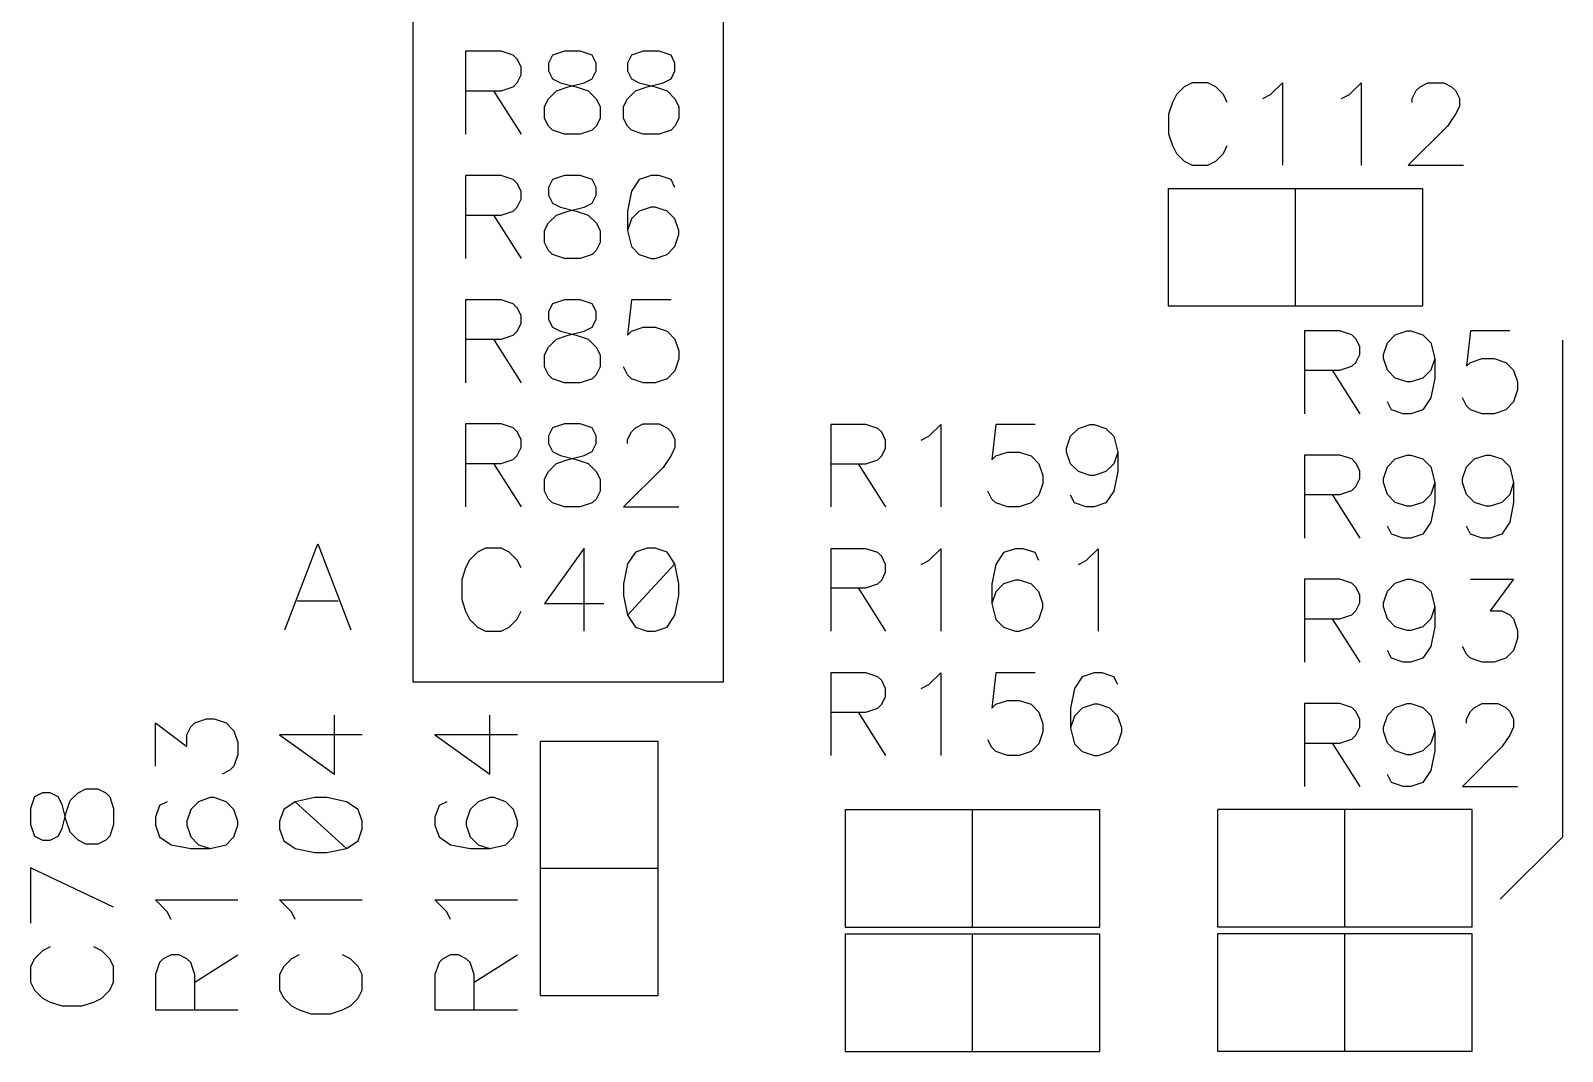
# Model space of a CAD drawing. Extents: x 295 to 953, y 10 to 290.
# Drawn here: x 707.57 to 738.88, y 213.58 to 234.44 of the extents above; entities that cross this region are included whole.
import ezdxf

# ---------------------------------------------------------------- set-up
doc = ezdxf.new("R2010")
doc.units = 0
doc.header["$LTSCALE"] = 5
doc.header["$MEASUREMENT"] = 0
doc.layers.add('130409_DV-DPH-A6_BSK', color=2, linetype='CONTINUOUS')

msp = doc.modelspace()

# ---------------------------------------------------------------- linework, layer by layer
at = {"layer": '130409_DV-DPH-A6_BSK', "color": 7}
for p, q in [((715.387, 237.64), (715.387, 221.13)), ((721.737, 221.13), (721.737, 237.64)), ((717.191, 234.023), (716.464, 234.023)), ((716.464, 234.023), (716.464, 232.326)), ((717.434, 233.942), (717.191, 234.023)), ((717.516, 233.86), (717.434, 233.942)), ((718.242, 233.942), (718.161, 233.779)), ((718.486, 234.023), (718.242, 233.942)), ((718.806, 234.023), (718.486, 234.023)), ((719.05, 233.942), (718.806, 234.023)), ((719.131, 233.779), (719.05, 233.942)), ((719.858, 233.942), (719.776, 233.779)), ((720.096, 234.023), (719.858, 233.942)), ((720.421, 234.023), (720.096, 234.023)), ((720.665, 233.942), (720.421, 234.023)), ((720.741, 233.779), (720.665, 233.942)), ((717.597, 233.703), (717.516, 233.86)), ((717.597, 233.54), (717.597, 233.703)), ((718.161, 233.779), (718.161, 233.622)), ((718.161, 233.622), (718.242, 233.459)), ((719.05, 233.459), (719.131, 233.622)), ((719.131, 233.622), (719.131, 233.779)), ((719.776, 233.779), (719.776, 233.622)), ((719.776, 233.622), (719.858, 233.459)), ((720.665, 233.459), (720.741, 233.622)), ((720.741, 233.622), (720.741, 233.779)), ((717.191, 233.215), (717.434, 233.297)), ((717.434, 233.297), (717.516, 233.378)), ((717.516, 233.378), (717.597, 233.54)), ((718.242, 233.459), (718.405, 233.378)), ((718.323, 233.215), (718.562, 233.297)), ((718.405, 233.378), (718.725, 233.297)), ((718.562, 233.297), (718.887, 233.378)), ((718.725, 233.297), (718.969, 233.215)), ((718.887, 233.378), (719.05, 233.459)), ((719.858, 233.459), (720.015, 233.378)), ((719.939, 233.215), (720.178, 233.297)), ((720.015, 233.378), (720.34, 233.297)), ((720.178, 233.297), (720.503, 233.378)), ((720.34, 233.297), (720.584, 233.215)), ((720.503, 233.378), (720.665, 233.459)), ((731.15, 233.297), (730.993, 233.139)), ((731.313, 233.378), (731.15, 233.297)), ((731.633, 233.378), (731.313, 233.378)), ((731.796, 233.297), (731.633, 233.378)), ((731.958, 233.139), (731.796, 233.297)), ((732.918, 233.139), (733.162, 233.378)), ((733.162, 233.378), (733.162, 231.691)), ((734.529, 233.139), (734.767, 233.378)), ((734.767, 233.378), (734.767, 231.691)), ((735.895, 233.22), (735.976, 233.297)), ((735.976, 233.297), (736.134, 233.378)), ((736.134, 233.378), (736.459, 233.378)), ((736.459, 233.378), (736.616, 233.297)), ((736.616, 233.297), (736.698, 233.22)), ((716.464, 233.215), (717.191, 233.215)), ((717.033, 233.215), (717.597, 232.326)), ((718.08, 232.895), (718.161, 233.053)), ((718.161, 233.053), (718.323, 233.215)), ((718.969, 233.215), (719.131, 233.053)), ((719.131, 233.053), (719.212, 232.895)), ((719.695, 232.895), (719.776, 233.053)), ((719.776, 233.053), (719.939, 233.215)), ((720.584, 233.215), (720.741, 233.053)), ((720.741, 233.053), (720.823, 232.895)), ((730.912, 232.977), (730.83, 232.738)), ((730.993, 233.139), (730.912, 232.977)), ((732.034, 232.977), (731.958, 233.139)), ((732.761, 233.058), (732.918, 233.139)), ((734.366, 233.058), (734.529, 233.139)), ((735.814, 233.058), (735.895, 233.22)), ((735.814, 232.977), (735.814, 233.058)), ((736.698, 233.22), (736.779, 233.058)), ((736.779, 233.058), (736.779, 232.895)), ((718.08, 232.651), (718.08, 232.895)), ((718.161, 232.489), (718.08, 232.651)), ((719.212, 232.651), (719.131, 232.489)), ((719.212, 232.895), (719.212, 232.651)), ((719.695, 232.651), (719.695, 232.895)), ((719.776, 232.489), (719.695, 232.651)), ((720.823, 232.651), (720.741, 232.489)), ((720.823, 232.895), (720.823, 232.651)), ((730.83, 232.738), (730.83, 232.336)), ((736.698, 232.738), (736.535, 232.494)), ((736.779, 232.895), (736.698, 232.738)), ((718.242, 232.408), (718.161, 232.489)), ((718.486, 232.326), (718.242, 232.408)), ((718.806, 232.326), (718.486, 232.326)), ((719.05, 232.408), (718.806, 232.326)), ((719.131, 232.489), (719.05, 232.408)), ((719.858, 232.408), (719.776, 232.489)), ((720.096, 232.326), (719.858, 232.408)), ((720.421, 232.326), (720.096, 232.326)), ((720.665, 232.408), (720.421, 232.326)), ((720.741, 232.489), (720.665, 232.408)), ((730.83, 232.336), (730.912, 232.093)), ((736.535, 232.494), (735.733, 231.691)), ((730.912, 232.093), (730.993, 231.93)), ((731.958, 231.93), (732.034, 232.093)), ((730.993, 231.93), (731.15, 231.773)), ((731.15, 231.773), (731.313, 231.691)), ((731.313, 231.691), (731.633, 231.691)), ((731.633, 231.691), (731.796, 231.773)), ((731.796, 231.773), (731.958, 231.93)), ((735.733, 231.691), (736.86, 231.691)), ((717.191, 231.483), (716.464, 231.483)), ((716.464, 231.483), (716.464, 229.786)), ((717.434, 231.402), (717.191, 231.483)), ((717.516, 231.32), (717.434, 231.402)), ((718.242, 231.402), (718.161, 231.239)), ((718.486, 231.483), (718.242, 231.402)), ((718.806, 231.483), (718.486, 231.483)), ((719.05, 231.402), (718.806, 231.483)), ((719.131, 231.239), (719.05, 231.402)), ((720.015, 231.402), (719.858, 231.163)), ((720.259, 231.483), (720.015, 231.402)), ((720.421, 231.483), (720.259, 231.483)), ((720.665, 231.402), (720.421, 231.483)), ((720.741, 231.239), (720.665, 231.402)), ((717.597, 231.163), (717.516, 231.32)), ((717.597, 231), (717.597, 231.163)), ((718.161, 231.239), (718.161, 231.082)), ((718.161, 231.082), (718.242, 230.919)), ((719.05, 230.919), (719.131, 231.082)), ((719.131, 231.082), (719.131, 231.239)), ((719.858, 231.163), (719.776, 230.757)), ((730.825, 231.219), (736.022, 231.219)), ((730.825, 231.219), (730.825, 228.816)), ((733.421, 231.219), (733.421, 228.816)), ((736.022, 231.219), (736.022, 228.816)), ((717.191, 230.675), (717.434, 230.757)), ((717.434, 230.757), (717.516, 230.838)), ((717.516, 230.838), (717.597, 231)), ((718.242, 230.919), (718.405, 230.838)), ((718.323, 230.675), (718.562, 230.757)), ((718.405, 230.838), (718.725, 230.757)), ((718.562, 230.757), (718.887, 230.838)), ((718.725, 230.757), (718.969, 230.675)), ((718.887, 230.838), (719.05, 230.919)), ((719.776, 230.757), (719.776, 230.355)), ((720.015, 230.757), (719.858, 230.594)), ((720.259, 230.838), (720.015, 230.757)), ((720.34, 230.838), (720.259, 230.838)), ((720.584, 230.757), (720.34, 230.838)), ((720.741, 230.594), (720.584, 230.757)), ((716.464, 230.675), (717.191, 230.675)), ((717.033, 230.675), (717.597, 229.786)), ((718.08, 230.355), (718.161, 230.513)), ((718.161, 230.513), (718.323, 230.675)), ((718.969, 230.675), (719.131, 230.513)), ((719.131, 230.513), (719.212, 230.355)), ((719.858, 230.594), (719.776, 230.355)), ((720.823, 230.355), (720.741, 230.594)), ((718.08, 230.111), (718.08, 230.355)), ((719.212, 230.355), (719.212, 230.111)), ((719.776, 230.355), (719.858, 230.03)), ((720.741, 230.03), (720.823, 230.274)), ((720.823, 230.274), (720.823, 230.355)), ((718.161, 229.949), (718.08, 230.111)), ((718.242, 229.868), (718.161, 229.949)), ((718.486, 229.786), (718.242, 229.868)), ((719.05, 229.868), (718.806, 229.786)), ((719.131, 229.949), (719.05, 229.868)), ((719.212, 230.111), (719.131, 229.949)), ((719.858, 230.03), (720.015, 229.868)), ((720.015, 229.868), (720.259, 229.786)), ((720.34, 229.786), (720.584, 229.868)), ((720.584, 229.868), (720.741, 230.03)), ((718.806, 229.786), (718.486, 229.786)), ((720.259, 229.786), (720.34, 229.786)), ((717.191, 228.943), (716.464, 228.943)), ((716.464, 228.943), (716.464, 227.246)), ((717.434, 228.862), (717.191, 228.943)), ((718.486, 228.943), (718.242, 228.862)), ((718.806, 228.943), (718.486, 228.943)), ((719.05, 228.862), (718.806, 228.943)), ((719.858, 228.943), (719.776, 228.217)), ((720.665, 228.943), (719.858, 228.943)), ((717.516, 228.78), (717.434, 228.862)), ((717.597, 228.623), (717.516, 228.78)), ((717.597, 228.46), (717.597, 228.623)), ((718.242, 228.862), (718.161, 228.699)), ((718.161, 228.699), (718.161, 228.542)), ((719.131, 228.699), (719.05, 228.862)), ((719.131, 228.542), (719.131, 228.699)), ((730.825, 228.816), (736.022, 228.816)), ((717.434, 228.217), (717.516, 228.298)), ((717.516, 228.298), (717.597, 228.46)), ((718.161, 228.542), (718.242, 228.379)), ((718.242, 228.379), (718.405, 228.298)), ((718.405, 228.298), (718.725, 228.217)), ((718.562, 228.217), (718.887, 228.298)), ((718.887, 228.298), (719.05, 228.379)), ((719.05, 228.379), (719.131, 228.542)), ((719.776, 228.217), (719.858, 228.298)), ((719.858, 228.298), (720.096, 228.379)), ((720.096, 228.379), (720.34, 228.379)), ((720.34, 228.379), (720.584, 228.298)), ((720.584, 228.298), (720.741, 228.135)), ((734.336, 228.308), (733.609, 228.308)), ((733.609, 228.308), (733.609, 226.611)), ((734.579, 228.227), (734.336, 228.308)), ((735.468, 228.227), (735.707, 228.308)), ((735.707, 228.308), (735.788, 228.308)), ((735.788, 228.308), (736.032, 228.227)), ((737.003, 228.308), (736.921, 227.582)), ((737.81, 228.308), (737.003, 228.308)), ((716.464, 228.135), (717.191, 228.135)), ((717.033, 228.135), (717.597, 227.246)), ((717.191, 228.135), (717.434, 228.217)), ((718.08, 227.815), (718.161, 227.973)), ((718.161, 227.973), (718.323, 228.135)), ((718.323, 228.135), (718.562, 228.217)), ((718.725, 228.217), (718.969, 228.135)), ((718.969, 228.135), (719.131, 227.973)), ((719.131, 227.973), (719.212, 227.815)), ((720.741, 228.135), (720.823, 227.897)), ((734.661, 228.145), (734.579, 228.227)), ((734.742, 227.988), (734.661, 228.145)), ((734.742, 227.825), (734.742, 227.988)), ((735.225, 227.825), (735.306, 228.064)), ((735.306, 228.064), (735.468, 228.227)), ((736.032, 228.227), (736.195, 228.064)), ((736.195, 228.064), (736.276, 227.744)), ((738.882, 228.115), (738.882, 217.955)), ((718.08, 227.571), (718.08, 227.815)), ((719.212, 227.815), (719.212, 227.571)), ((720.823, 227.734), (720.741, 227.49)), ((720.823, 227.897), (720.823, 227.734)), ((734.579, 227.582), (734.661, 227.663)), ((734.661, 227.663), (734.742, 227.825)), ((735.225, 227.744), (735.225, 227.825)), ((735.306, 227.5), (735.225, 227.744)), ((736.276, 227.744), (736.195, 227.5)), ((736.276, 227.744), (736.276, 227.338)), ((736.921, 227.582), (737.003, 227.663)), ((737.003, 227.663), (737.241, 227.744)), ((737.241, 227.744), (737.485, 227.744)), ((737.485, 227.744), (737.729, 227.663)), ((737.729, 227.663), (737.886, 227.5)), ((718.161, 227.409), (718.08, 227.571)), ((718.242, 227.328), (718.161, 227.409)), ((718.486, 227.246), (718.242, 227.328)), ((719.05, 227.328), (718.806, 227.246)), ((719.131, 227.409), (719.05, 227.328)), ((719.212, 227.571), (719.131, 227.409)), ((719.776, 227.409), (719.695, 227.571)), ((719.858, 227.328), (719.776, 227.409)), ((720.096, 227.246), (719.858, 227.328)), ((720.584, 227.328), (720.34, 227.246)), ((720.741, 227.49), (720.584, 227.328)), ((733.609, 227.5), (734.336, 227.5)), ((734.178, 227.5), (734.742, 226.611)), ((734.336, 227.5), (734.579, 227.582)), ((735.468, 227.338), (735.306, 227.5)), ((735.707, 227.262), (735.468, 227.338)), ((736.032, 227.338), (735.788, 227.262)), ((736.195, 227.5), (736.032, 227.338)), ((736.276, 227.338), (736.195, 226.936)), ((737.886, 227.5), (737.968, 227.262)), ((718.806, 227.246), (718.486, 227.246)), ((720.34, 227.246), (720.096, 227.246)), ((735.788, 227.262), (735.707, 227.262)), ((737.968, 227.099), (737.886, 226.855)), ((737.968, 227.262), (737.968, 227.099)), ((735.387, 226.693), (735.306, 226.855)), ((735.631, 226.611), (735.387, 226.693)), ((736.032, 226.693), (735.788, 226.611)), ((736.195, 226.936), (736.032, 226.693)), ((736.921, 226.774), (736.84, 226.936)), ((737.003, 226.693), (736.921, 226.774)), ((737.241, 226.611), (737.003, 226.693)), ((737.729, 226.693), (737.485, 226.611)), ((737.886, 226.855), (737.729, 226.693)), ((717.191, 226.403), (716.464, 226.403)), ((716.464, 226.403), (716.464, 224.706)), ((717.434, 226.322), (717.191, 226.403)), ((718.486, 226.403), (718.242, 226.322)), ((718.806, 226.403), (718.486, 226.403)), ((719.05, 226.322), (718.806, 226.403)), ((719.939, 226.322), (720.096, 226.403)), ((720.096, 226.403), (720.421, 226.403)), ((720.421, 226.403), (720.584, 226.322)), ((724.648, 226.393), (723.927, 226.393)), ((723.927, 226.393), (723.927, 224.706)), ((724.892, 226.312), (724.648, 226.393)), ((725.933, 226.154), (726.177, 226.393)), ((726.177, 226.393), (726.177, 224.706)), ((727.3, 226.393), (727.224, 225.672)), ((728.107, 226.393), (727.3, 226.393)), ((728.991, 226.312), (729.23, 226.393)), ((729.23, 226.393), (729.311, 226.393)), ((729.311, 226.393), (729.55, 226.312)), ((735.788, 226.611), (735.631, 226.611)), ((737.485, 226.611), (737.241, 226.611)), ((717.516, 226.24), (717.434, 226.322)), ((717.597, 226.083), (717.516, 226.24)), ((717.597, 225.92), (717.597, 226.083)), ((718.242, 226.322), (718.161, 226.159)), ((718.161, 226.159), (718.161, 226.002)), ((719.131, 226.159), (719.05, 226.322)), ((719.131, 226.002), (719.131, 226.159)), ((719.776, 226.083), (719.858, 226.24)), ((719.776, 226.002), (719.776, 226.083)), ((719.858, 226.24), (719.939, 226.322)), ((720.584, 226.322), (720.665, 226.24)), ((720.665, 226.24), (720.741, 226.083)), ((720.741, 226.083), (720.741, 225.92)), ((724.973, 226.235), (724.892, 226.312)), ((725.049, 226.073), (724.973, 226.235)), ((725.049, 225.91), (725.049, 226.073)), ((725.776, 226.073), (725.933, 226.154)), ((728.748, 225.91), (728.829, 226.154)), ((728.829, 226.154), (728.991, 226.312)), ((729.55, 226.312), (729.713, 226.154)), ((729.713, 226.154), (729.794, 225.829)), ((717.434, 225.677), (717.516, 225.758)), ((717.516, 225.758), (717.597, 225.92)), ((718.161, 226.002), (718.242, 225.839)), ((718.242, 225.839), (718.405, 225.758)), ((718.405, 225.758), (718.725, 225.677)), ((718.562, 225.677), (718.887, 225.758)), ((718.887, 225.758), (719.05, 225.839)), ((719.05, 225.839), (719.131, 226.002)), ((720.665, 225.758), (720.503, 225.514)), ((720.741, 225.92), (720.665, 225.758)), ((724.892, 225.672), (724.973, 225.753)), ((724.973, 225.753), (725.049, 225.91)), ((727.224, 225.672), (727.3, 225.753)), ((727.3, 225.753), (727.544, 225.829)), ((727.544, 225.829), (727.782, 225.829)), ((727.782, 225.829), (728.026, 225.753)), ((728.026, 225.753), (728.184, 225.59)), ((728.748, 225.829), (728.748, 225.91)), ((728.829, 225.59), (728.748, 225.829)), ((729.794, 225.829), (729.713, 225.59)), ((729.794, 225.829), (729.794, 225.428)), ((734.336, 225.768), (733.609, 225.768)), ((733.609, 225.768), (733.609, 224.071)), ((734.579, 225.687), (734.336, 225.768)), ((735.468, 225.687), (735.707, 225.768)), ((735.707, 225.768), (735.788, 225.768)), ((735.788, 225.768), (736.032, 225.687)), ((737.084, 225.687), (737.323, 225.768)), ((737.323, 225.768), (737.404, 225.768)), ((737.404, 225.768), (737.648, 225.687)), ((716.464, 225.595), (717.191, 225.595)), ((717.033, 225.595), (717.597, 224.706)), ((717.191, 225.595), (717.434, 225.677)), ((718.08, 225.275), (718.161, 225.433)), ((718.161, 225.433), (718.323, 225.595)), ((718.323, 225.595), (718.562, 225.677)), ((718.725, 225.677), (718.969, 225.595)), ((718.969, 225.595), (719.131, 225.433)), ((719.131, 225.433), (719.212, 225.275)), ((720.503, 225.514), (719.695, 224.706)), ((723.927, 225.59), (724.648, 225.59)), ((724.49, 225.59), (725.049, 224.706)), ((724.648, 225.59), (724.892, 225.672)), ((728.184, 225.59), (728.265, 225.351)), ((728.991, 225.428), (728.829, 225.59)), ((729.23, 225.351), (728.991, 225.428)), ((729.55, 225.428), (729.311, 225.351)), ((729.713, 225.59), (729.55, 225.428)), ((729.794, 225.428), (729.713, 225.026)), ((734.661, 225.605), (734.579, 225.687)), ((734.742, 225.448), (734.661, 225.605)), ((734.742, 225.285), (734.742, 225.448)), ((735.225, 225.285), (735.306, 225.524)), ((735.306, 225.524), (735.468, 225.687)), ((736.032, 225.687), (736.195, 225.524)), ((736.195, 225.524), (736.276, 225.204)), ((736.84, 225.285), (736.921, 225.524)), ((736.921, 225.524), (737.084, 225.687)), ((737.648, 225.687), (737.81, 225.524)), ((737.81, 225.524), (737.886, 225.204)), ((718.08, 225.031), (718.08, 225.275)), ((719.212, 225.275), (719.212, 225.031)), ((728.265, 225.189), (728.184, 224.945)), ((728.265, 225.351), (728.265, 225.189)), ((729.311, 225.351), (729.23, 225.351)), ((734.579, 225.042), (734.661, 225.123)), ((734.661, 225.123), (734.742, 225.285)), ((735.225, 225.204), (735.225, 225.285)), ((735.306, 224.96), (735.225, 225.204)), ((736.276, 225.204), (736.195, 224.96)), ((736.276, 225.204), (736.276, 224.798)), ((736.84, 225.204), (736.84, 225.285)), ((736.921, 224.96), (736.84, 225.204)), ((737.886, 225.204), (737.81, 224.96)), ((737.886, 225.204), (737.886, 224.798)), ((718.161, 224.869), (718.08, 225.031)), ((718.242, 224.788), (718.161, 224.869)), ((719.131, 224.869), (719.05, 224.788)), ((719.212, 225.031), (719.131, 224.869)), ((727.224, 224.869), (727.142, 225.026)), ((727.3, 224.788), (727.224, 224.869)), ((728.184, 224.945), (728.026, 224.788)), ((728.91, 224.788), (728.829, 224.945)), ((729.713, 225.026), (729.55, 224.788)), ((733.609, 224.96), (734.336, 224.96)), ((734.178, 224.96), (734.742, 224.071)), ((734.336, 224.96), (734.579, 225.042)), ((735.468, 224.798), (735.306, 224.96)), ((735.707, 224.722), (735.468, 224.798)), ((736.032, 224.798), (735.788, 224.722)), ((736.195, 224.96), (736.032, 224.798)), ((736.276, 224.798), (736.195, 224.396)), ((737.084, 224.798), (736.921, 224.96)), ((737.323, 224.722), (737.084, 224.798)), ((737.648, 224.798), (737.404, 224.722)), ((737.81, 224.96), (737.648, 224.798)), ((737.886, 224.798), (737.81, 224.396)), ((718.486, 224.706), (718.242, 224.788)), ((718.806, 224.706), (718.486, 224.706)), ((719.05, 224.788), (718.806, 224.706)), ((719.695, 224.706), (720.823, 224.706)), ((727.544, 224.706), (727.3, 224.788)), ((727.782, 224.706), (727.544, 224.706)), ((728.026, 224.788), (727.782, 224.706)), ((729.149, 224.706), (728.91, 224.788)), ((729.311, 224.706), (729.149, 224.706)), ((729.55, 224.788), (729.311, 224.706)), ((735.788, 224.722), (735.707, 224.722)), ((737.404, 224.722), (737.323, 224.722)), ((735.387, 224.153), (735.306, 224.315)), ((736.195, 224.396), (736.032, 224.153)), ((737.003, 224.153), (736.921, 224.315)), ((737.81, 224.396), (737.648, 224.153)), ((712.771, 222.192), (713.441, 223.954)), ((713.441, 223.954), (714.117, 222.192)), ((716.87, 223.863), (716.708, 223.782)), ((717.191, 223.863), (716.87, 223.863)), ((717.353, 223.782), (717.191, 223.863)), ((718.887, 223.863), (718.08, 222.735)), ((718.887, 222.166), (718.887, 223.863)), ((720.178, 223.863), (719.939, 223.782)), ((720.34, 223.863), (720.178, 223.863)), ((720.584, 223.782), (720.34, 223.863)), ((724.648, 223.853), (723.927, 223.853)), ((723.927, 223.853), (723.927, 222.166)), ((724.892, 223.772), (724.648, 223.853)), ((725.933, 223.614), (726.177, 223.853)), ((726.177, 223.853), (726.177, 222.166)), ((727.706, 223.853), (727.462, 223.772)), ((727.864, 223.853), (727.706, 223.853)), ((728.107, 223.772), (727.864, 223.853)), ((729.149, 223.614), (729.393, 223.853)), ((729.393, 223.853), (729.393, 222.166)), ((735.631, 224.071), (735.387, 224.153)), ((735.788, 224.071), (735.631, 224.071)), ((736.032, 224.153), (735.788, 224.071)), ((737.241, 224.071), (737.003, 224.153)), ((737.404, 224.071), (737.241, 224.071)), ((737.648, 224.153), (737.404, 224.071)), ((716.545, 223.619), (716.464, 223.462)), ((716.708, 223.782), (716.545, 223.619)), ((717.516, 223.619), (717.353, 223.782)), ((717.597, 223.462), (717.516, 223.619)), ((719.776, 223.543), (719.695, 223.137)), ((719.939, 223.782), (719.776, 223.543)), ((720.741, 223.543), (719.776, 222.491)), ((720.741, 223.543), (720.584, 223.782)), ((720.823, 223.137), (720.741, 223.543)), ((724.973, 223.695), (724.892, 223.772)), ((725.049, 223.533), (724.973, 223.695)), ((725.776, 223.533), (725.933, 223.614)), ((727.462, 223.772), (727.3, 223.533)), ((728.184, 223.614), (728.107, 223.772)), ((728.991, 223.533), (729.149, 223.614)), ((716.464, 223.462), (716.388, 223.218)), ((724.973, 223.213), (725.049, 223.37)), ((725.049, 223.37), (725.049, 223.533)), ((727.3, 223.533), (727.224, 223.132)), ((734.336, 223.228), (733.609, 223.228)), ((733.609, 223.228), (733.609, 221.531)), ((734.579, 223.147), (734.336, 223.228)), ((735.468, 223.147), (735.707, 223.228)), ((735.707, 223.228), (735.788, 223.228)), ((735.788, 223.228), (736.032, 223.147)), ((737.003, 223.228), (737.886, 223.228)), ((737.886, 223.228), (737.404, 222.583)), ((716.388, 223.218), (716.388, 222.817)), ((719.695, 223.137), (719.695, 222.893)), ((720.823, 222.893), (720.823, 223.137)), ((723.927, 223.05), (724.648, 223.05)), ((724.49, 223.05), (725.049, 222.166)), ((724.648, 223.05), (724.892, 223.132)), ((724.892, 223.132), (724.973, 223.213)), ((727.224, 223.132), (727.224, 222.73)), ((727.3, 222.969), (727.224, 222.73)), ((727.462, 223.132), (727.3, 222.969)), ((727.706, 223.213), (727.462, 223.132)), ((727.782, 223.213), (727.706, 223.213)), ((728.026, 223.132), (727.782, 223.213)), ((728.184, 222.969), (728.026, 223.132)), ((728.265, 222.73), (728.184, 222.969)), ((734.661, 223.065), (734.579, 223.147)), ((734.742, 222.908), (734.661, 223.065)), ((735.225, 222.745), (735.306, 222.984)), ((735.306, 222.984), (735.468, 223.147)), ((736.032, 223.147), (736.195, 222.984)), ((736.195, 222.984), (736.276, 222.664)), ((713.863, 222.781), (713.025, 222.781)), ((716.388, 222.817), (716.464, 222.573)), ((718.08, 222.735), (719.289, 222.735)), ((719.695, 222.893), (719.776, 222.491)), ((720.741, 222.491), (720.823, 222.893)), ((727.224, 222.73), (727.3, 222.405)), ((728.184, 222.405), (728.265, 222.649)), ((728.265, 222.649), (728.265, 222.73)), ((734.661, 222.583), (734.742, 222.745)), ((734.742, 222.745), (734.742, 222.908)), ((735.225, 222.664), (735.225, 222.745)), ((735.306, 222.42), (735.225, 222.664)), ((736.276, 222.664), (736.195, 222.42)), ((736.276, 222.664), (736.276, 222.258)), ((716.464, 222.573), (716.545, 222.41)), ((716.545, 222.41), (716.708, 222.248)), ((717.353, 222.248), (717.516, 222.41)), ((717.516, 222.41), (717.597, 222.573)), ((719.776, 222.491), (719.939, 222.248)), ((720.584, 222.248), (720.741, 222.491)), ((727.3, 222.405), (727.462, 222.248)), ((728.026, 222.248), (728.184, 222.405)), ((733.609, 222.42), (734.336, 222.42)), ((734.178, 222.42), (734.742, 221.531)), ((734.336, 222.42), (734.579, 222.502)), ((734.579, 222.502), (734.661, 222.583)), ((735.468, 222.258), (735.306, 222.42)), ((736.195, 222.42), (736.032, 222.258)), ((737.404, 222.583), (737.648, 222.583)), ((737.648, 222.583), (737.81, 222.502)), ((737.81, 222.502), (737.886, 222.42)), ((737.886, 222.42), (737.968, 222.182)), ((716.708, 222.248), (716.87, 222.166)), ((716.87, 222.166), (717.191, 222.166)), ((717.191, 222.166), (717.353, 222.248)), ((719.939, 222.248), (720.178, 222.166)), ((720.178, 222.166), (720.34, 222.166)), ((720.34, 222.166), (720.584, 222.248)), ((727.462, 222.248), (727.706, 222.166)), ((727.706, 222.166), (727.782, 222.166)), ((727.782, 222.166), (728.026, 222.248)), ((735.707, 222.182), (735.468, 222.258)), ((735.788, 222.182), (735.707, 222.182)), ((736.032, 222.258), (735.788, 222.182)), ((736.276, 222.258), (736.195, 221.856)), ((737.968, 222.019), (737.886, 221.775)), ((737.968, 222.182), (737.968, 222.019)), ((735.387, 221.613), (735.306, 221.775)), ((736.195, 221.856), (736.032, 221.613)), ((736.921, 221.694), (736.84, 221.856)), ((737.003, 221.613), (736.921, 221.694)), ((737.886, 221.775), (737.729, 221.613)), ((735.631, 221.531), (735.387, 221.613)), ((735.788, 221.531), (735.631, 221.531)), ((736.032, 221.613), (735.788, 221.531)), ((737.241, 221.531), (737.003, 221.613)), ((737.485, 221.531), (737.241, 221.531)), ((737.729, 221.613), (737.485, 221.531)), ((715.387, 221.13), (721.737, 221.13)), ((724.648, 221.313), (723.927, 221.313)), ((723.927, 221.313), (723.927, 219.626)), ((724.892, 221.232), (724.648, 221.313)), ((724.973, 221.155), (724.892, 221.232)), ((725.049, 220.993), (724.973, 221.155)), ((725.776, 220.993), (725.933, 221.074)), ((725.933, 221.074), (726.177, 221.313)), ((726.177, 221.313), (726.177, 219.626)), ((727.3, 221.313), (727.224, 220.592)), ((728.107, 221.313), (727.3, 221.313)), ((729.068, 221.232), (728.91, 220.993)), ((729.311, 221.313), (729.068, 221.232)), ((729.474, 221.313), (729.311, 221.313)), ((729.713, 221.232), (729.474, 221.313)), ((729.794, 221.074), (729.713, 221.232)), ((724.973, 220.673), (725.049, 220.83)), ((725.049, 220.83), (725.049, 220.993)), ((727.3, 220.673), (727.544, 220.749)), ((727.544, 220.749), (727.782, 220.749)), ((727.782, 220.749), (728.026, 220.673)), ((728.91, 220.993), (728.829, 220.592)), ((713.787, 219.245), (713.787, 220.449)), ((716.962, 219.245), (716.962, 220.449)), ((723.927, 220.51), (724.648, 220.51)), ((724.49, 220.51), (725.049, 219.626)), ((724.648, 220.51), (724.892, 220.592)), ((724.892, 220.592), (724.973, 220.673)), ((727.224, 220.592), (727.3, 220.673)), ((728.026, 220.673), (728.184, 220.51)), ((728.184, 220.51), (728.265, 220.271)), ((728.829, 220.592), (728.829, 220.19)), ((728.91, 220.429), (728.829, 220.19)), ((729.068, 220.592), (728.91, 220.429)), ((729.311, 220.673), (729.068, 220.592)), ((729.393, 220.673), (729.311, 220.673)), ((729.631, 220.592), (729.393, 220.673)), ((729.794, 220.429), (729.631, 220.592)), ((729.875, 220.19), (729.794, 220.429)), ((734.336, 220.688), (733.609, 220.688)), ((733.609, 220.688), (733.609, 218.991)), ((734.579, 220.607), (734.336, 220.688)), ((734.661, 220.525), (734.579, 220.607)), ((734.742, 220.368), (734.661, 220.525)), ((735.225, 220.205), (735.306, 220.444)), ((735.306, 220.444), (735.468, 220.607)), ((735.468, 220.607), (735.707, 220.688)), ((735.707, 220.688), (735.788, 220.688)), ((735.788, 220.688), (736.032, 220.607)), ((736.032, 220.607), (736.195, 220.444)), ((736.195, 220.444), (736.276, 220.124)), ((736.921, 220.368), (737.003, 220.525)), ((737.003, 220.525), (737.084, 220.607)), ((737.084, 220.607), (737.241, 220.688)), ((737.241, 220.688), (737.566, 220.688)), ((737.566, 220.688), (737.729, 220.607)), ((737.729, 220.607), (737.81, 220.525)), ((737.81, 220.525), (737.886, 220.368)), ((710.124, 219.408), (710.124, 220.292)), ((710.124, 220.292), (710.764, 219.809)), ((710.764, 220.048), (710.846, 220.211)), ((710.846, 220.211), (710.927, 220.292)), ((710.927, 220.292), (711.166, 220.373)), ((711.166, 220.373), (711.328, 220.373)), ((711.328, 220.373), (711.572, 220.292)), ((711.572, 220.292), (711.73, 220.129)), ((711.73, 220.129), (711.811, 219.89)), ((728.265, 220.109), (728.184, 219.865)), ((728.265, 220.271), (728.265, 220.109)), ((728.829, 220.19), (728.91, 219.865)), ((729.794, 219.865), (729.875, 220.109)), ((729.875, 220.109), (729.875, 220.19)), ((734.661, 220.043), (734.742, 220.205)), ((734.742, 220.205), (734.742, 220.368)), ((735.225, 220.124), (735.225, 220.205)), ((735.306, 219.88), (735.225, 220.124)), ((736.276, 220.124), (736.195, 219.88)), ((736.276, 220.124), (736.276, 219.718)), ((736.921, 220.287), (736.921, 220.368)), ((737.886, 220.205), (737.81, 220.043)), ((737.886, 220.368), (737.886, 220.205)), ((710.764, 219.809), (710.764, 220.048)), ((711.811, 219.89), (711.811, 219.647)), ((714.351, 220.048), (712.664, 220.048)), ((712.664, 220.048), (713.787, 219.245)), ((717.526, 220.048), (715.839, 220.048)), ((715.839, 220.048), (716.962, 219.245)), ((717.998, 214.719), (717.998, 219.916)), ((717.998, 219.916), (720.401, 219.916)), ((720.401, 214.719), (720.401, 219.916)), ((727.224, 219.789), (727.142, 219.946)), ((727.3, 219.708), (727.224, 219.789)), ((728.184, 219.865), (728.026, 219.708)), ((728.91, 219.865), (729.068, 219.708)), ((729.631, 219.708), (729.794, 219.865)), ((733.609, 219.88), (734.336, 219.88)), ((734.178, 219.88), (734.742, 218.991)), ((734.336, 219.88), (734.579, 219.962)), ((734.579, 219.962), (734.661, 220.043)), ((735.468, 219.718), (735.306, 219.88)), ((736.195, 219.88), (736.032, 219.718)), ((737.648, 219.799), (736.84, 218.991)), ((737.81, 220.043), (737.648, 219.799)), ((711.811, 219.647), (711.73, 219.408)), ((727.544, 219.626), (727.3, 219.708)), ((727.782, 219.626), (727.544, 219.626)), ((728.026, 219.708), (727.782, 219.626)), ((729.068, 219.708), (729.311, 219.626)), ((729.311, 219.626), (729.393, 219.626)), ((729.393, 219.626), (729.631, 219.708)), ((735.707, 219.642), (735.468, 219.718)), ((735.788, 219.642), (735.707, 219.642)), ((736.032, 219.718), (735.788, 219.642)), ((736.276, 219.718), (736.195, 219.316)), ((711.648, 219.327), (711.491, 219.245)), ((711.73, 219.408), (711.648, 219.327)), ((735.387, 219.073), (735.306, 219.235)), ((736.195, 219.316), (736.032, 219.073)), ((707.818, 218.859), (707.655, 218.783)), ((707.975, 218.859), (707.818, 218.859)), ((708.138, 218.783), (707.975, 218.859)), ((708.382, 218.702), (708.544, 218.859)), ((708.544, 218.859), (708.702, 218.941)), ((708.702, 218.941), (708.946, 218.941)), ((708.946, 218.941), (709.108, 218.859)), ((709.108, 218.859), (709.19, 218.783)), ((735.631, 218.991), (735.387, 219.073)), ((735.788, 218.991), (735.631, 218.991)), ((736.032, 219.073), (735.788, 218.991)), ((736.84, 218.991), (737.968, 218.991)), ((707.655, 218.783), (707.574, 218.539)), ((707.574, 218.539), (707.574, 218.214)), ((708.219, 218.62), (708.138, 218.783)), ((708.301, 218.295), (708.219, 218.62)), ((708.301, 218.458), (708.382, 218.702)), ((709.19, 218.783), (709.271, 218.539)), ((709.271, 218.539), (709.271, 218.214)), ((710.206, 218.605), (710.124, 218.361)), ((710.363, 218.681), (710.206, 218.605)), ((711.008, 218.681), (710.846, 218.524)), ((711.247, 218.763), (711.008, 218.681)), ((711.328, 218.763), (711.247, 218.763)), ((711.572, 218.681), (711.328, 218.763)), ((711.73, 218.524), (711.572, 218.681)), ((712.984, 218.681), (712.746, 218.524)), ((713.386, 218.763), (712.984, 218.681)), ((712.984, 218.681), (714.031, 217.721)), ((713.629, 218.763), (713.386, 218.763)), ((714.031, 218.681), (713.629, 218.763)), ((714.27, 218.524), (714.031, 218.681)), ((715.921, 218.605), (715.839, 218.361)), ((716.078, 218.681), (715.921, 218.605)), ((716.723, 218.681), (716.561, 218.524)), ((716.962, 218.763), (716.723, 218.681)), ((717.043, 218.763), (716.962, 218.763)), ((717.287, 218.681), (717.043, 218.763)), ((717.445, 218.524), (717.287, 218.681)), ((708.219, 218.133), (708.301, 218.458)), ((708.382, 218.057), (708.301, 218.295)), ((710.124, 218.361), (710.124, 218.204)), ((710.846, 218.524), (710.764, 218.28)), ((710.764, 218.28), (710.764, 218.204)), ((711.811, 218.28), (711.73, 218.524)), ((711.811, 218.204), (711.811, 218.28)), ((712.746, 218.524), (712.664, 218.28)), ((712.664, 218.28), (712.664, 218.123)), ((714.351, 218.28), (714.27, 218.524)), ((714.351, 218.123), (714.351, 218.28)), ((715.839, 218.361), (715.839, 218.204)), ((716.561, 218.524), (716.479, 218.28)), ((716.479, 218.28), (716.479, 218.204)), ((717.526, 218.28), (717.445, 218.524)), ((717.526, 218.204), (717.526, 218.28)), ((724.221, 218.519), (729.418, 218.519)), ((724.221, 218.519), (724.221, 216.116)), ((726.817, 218.519), (726.817, 216.116)), ((729.418, 218.519), (729.418, 216.116)), ((737.038, 218.519), (731.841, 218.519)), ((731.841, 216.116), (731.841, 218.519)), ((734.437, 216.116), (734.437, 218.519)), ((737.038, 216.116), (737.038, 218.519)), ((707.574, 218.214), (707.655, 217.975)), ((707.655, 217.975), (707.818, 217.894)), ((707.975, 217.894), (708.138, 217.975)), ((708.138, 217.975), (708.219, 218.133)), ((708.544, 217.894), (708.382, 218.057)), ((709.19, 217.975), (709.108, 217.894)), ((709.271, 218.214), (709.19, 217.975)), ((710.124, 218.204), (710.206, 217.96)), ((710.206, 217.96), (710.444, 217.798)), ((710.764, 218.204), (710.846, 217.96)), ((710.846, 217.96), (711.008, 217.798)), ((711.572, 217.798), (711.73, 217.96)), ((711.73, 217.96), (711.811, 218.204)), ((712.664, 218.123), (712.746, 217.879)), ((714.27, 217.879), (714.351, 218.123)), ((715.839, 218.204), (715.921, 217.96)), ((715.921, 217.96), (716.159, 217.798)), ((716.479, 218.204), (716.561, 217.96)), ((716.561, 217.96), (716.723, 217.798)), ((717.287, 217.798), (717.445, 217.96)), ((717.445, 217.96), (717.526, 218.204)), ((738.882, 217.955), (737.612, 216.685)), ((707.818, 217.894), (707.975, 217.894)), ((708.702, 217.813), (708.544, 217.894)), ((708.946, 217.813), (708.702, 217.813)), ((709.108, 217.894), (708.946, 217.813)), ((710.444, 217.798), (710.846, 217.721)), ((710.846, 217.721), (711.247, 217.721)), ((711.008, 217.798), (711.247, 217.721)), ((711.247, 217.721), (711.572, 217.798)), ((712.746, 217.879), (712.984, 217.721)), ((712.984, 217.721), (713.386, 217.64)), ((713.386, 217.64), (713.629, 217.64)), ((713.629, 217.64), (714.031, 217.721)), ((714.031, 217.721), (714.27, 217.879)), ((716.159, 217.798), (716.561, 217.721)), ((716.561, 217.721), (716.962, 217.721)), ((716.723, 217.798), (716.962, 217.721)), ((716.962, 217.721), (717.287, 217.798)), ((709.271, 216.522), (707.574, 217.33)), ((707.574, 217.33), (707.574, 216.197)), ((717.998, 217.32), (720.401, 217.32)), ((710.363, 216.431), (710.124, 216.675)), ((710.124, 216.675), (711.811, 216.675)), ((712.903, 216.431), (712.664, 216.675)), ((712.664, 216.675), (714.351, 216.675)), ((716.078, 216.431), (715.839, 216.675)), ((715.839, 216.675), (717.526, 216.675)), ((710.444, 216.274), (710.363, 216.431)), ((712.984, 216.274), (712.903, 216.431)), ((716.159, 216.274), (716.078, 216.431)), ((724.221, 216.116), (729.418, 216.116)), ((737.038, 216.116), (731.841, 216.116)), ((707.975, 215.715), (707.818, 215.633)), ((709.027, 215.633), (708.864, 215.715)), ((724.221, 215.979), (729.418, 215.979)), ((724.221, 215.979), (724.221, 213.576)), ((726.817, 215.979), (726.817, 213.576)), ((729.418, 215.979), (729.418, 213.576)), ((737.038, 215.979), (731.841, 215.979)), ((731.841, 213.576), (731.841, 215.979)), ((734.437, 213.576), (734.437, 215.979)), ((737.038, 213.576), (737.038, 215.979)), ((707.655, 215.471), (707.574, 215.308)), ((707.818, 215.633), (707.655, 215.471)), ((709.19, 215.471), (709.027, 215.633)), ((709.271, 215.308), (709.19, 215.471)), ((710.282, 215.471), (710.206, 215.39)), ((710.444, 215.547), (710.282, 215.471)), ((710.607, 215.547), (710.444, 215.547)), ((710.764, 215.471), (710.607, 215.547)), ((710.846, 215.39), (710.764, 215.471)), ((710.927, 214.988), (711.811, 215.547)), ((712.903, 215.471), (712.746, 215.308)), ((713.066, 215.547), (712.903, 215.471)), ((714.112, 215.471), (713.949, 215.547)), ((714.27, 215.308), (714.112, 215.471)), ((715.997, 215.471), (715.921, 215.39)), ((716.159, 215.547), (715.997, 215.471)), ((716.322, 215.547), (716.159, 215.547)), ((716.479, 215.471), (716.322, 215.547)), ((716.561, 215.39), (716.479, 215.471)), ((716.642, 214.988), (717.526, 215.547)), ((707.574, 215.308), (707.574, 214.988)), ((709.271, 214.988), (709.271, 215.308)), ((710.206, 215.39), (710.124, 215.146)), ((710.124, 215.146), (710.124, 214.424)), ((710.927, 215.146), (710.846, 215.39)), ((710.927, 214.424), (710.927, 215.146)), ((712.746, 215.308), (712.664, 215.146)), ((712.664, 215.146), (712.664, 214.826)), ((714.351, 215.146), (714.27, 215.308)), ((714.351, 214.826), (714.351, 215.146)), ((715.921, 215.39), (715.839, 215.146)), ((715.839, 215.146), (715.839, 214.424)), ((716.642, 215.146), (716.561, 215.39)), ((716.642, 214.424), (716.642, 215.146)), ((707.574, 214.988), (707.655, 214.826)), ((707.655, 214.826), (707.818, 214.663)), ((709.027, 214.663), (709.19, 214.826)), ((709.19, 214.826), (709.271, 214.988)), ((712.664, 214.826), (712.746, 214.663)), ((714.27, 214.663), (714.351, 214.826)), ((707.818, 214.663), (707.975, 214.582)), ((707.975, 214.582), (708.219, 214.506)), ((708.219, 214.506), (708.621, 214.506)), ((708.621, 214.506), (708.864, 214.582)), ((708.864, 214.582), (709.027, 214.663)), ((712.746, 214.663), (712.903, 214.506)), ((712.903, 214.506), (713.066, 214.424)), ((713.949, 214.424), (714.112, 214.506)), ((714.112, 214.506), (714.27, 214.663)), ((717.998, 214.719), (720.401, 214.719)), ((710.124, 214.424), (711.811, 214.424)), ((713.066, 214.424), (713.304, 214.343)), ((713.304, 214.343), (713.706, 214.343)), ((713.706, 214.343), (713.949, 214.424)), ((715.839, 214.424), (717.526, 214.424)), ((724.221, 213.576), (729.418, 213.576)), ((737.038, 213.576), (731.841, 213.576))]:
    msp.add_line(p, q, dxfattribs=at)

doc.saveas('drawing.dxf')
